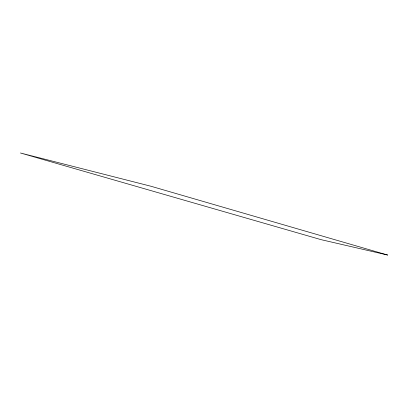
<?xml version="1.0" encoding="UTF-8"?>
<svg xmlns="http://www.w3.org/2000/svg" width="408" height="408" viewBox="0 0 408 408"><rect width="100%" height="100%" fill="white"/><g stroke="black" fill="none" stroke-linecap="round" stroke-linejoin="round"><path stroke-width="0.61" d="M387.6 255.026L321.06 239.654L20.4 152.975L150.894 186.232L387.6 255.026"/></g></svg>
